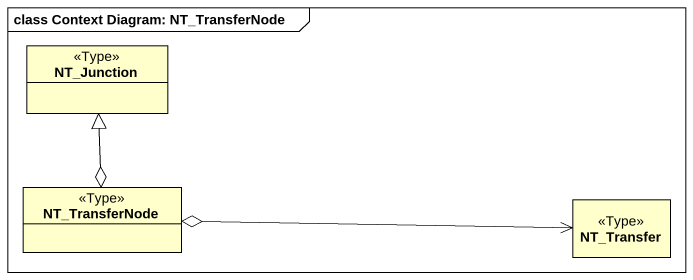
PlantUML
@startuml
mainframe class Context Diagram: NT_TransferNode
hide circle
hide empty members
class NT_Junction <<Type>>
class NT_TransferNode <<Type>>
class NT_Transfer <<Type>>
NT_Junction <--o NT_TransferNode
NT_TransferNode -up-|> NT_Junction
NT_Transfer <-left-o NT_TransferNode
@enduml
